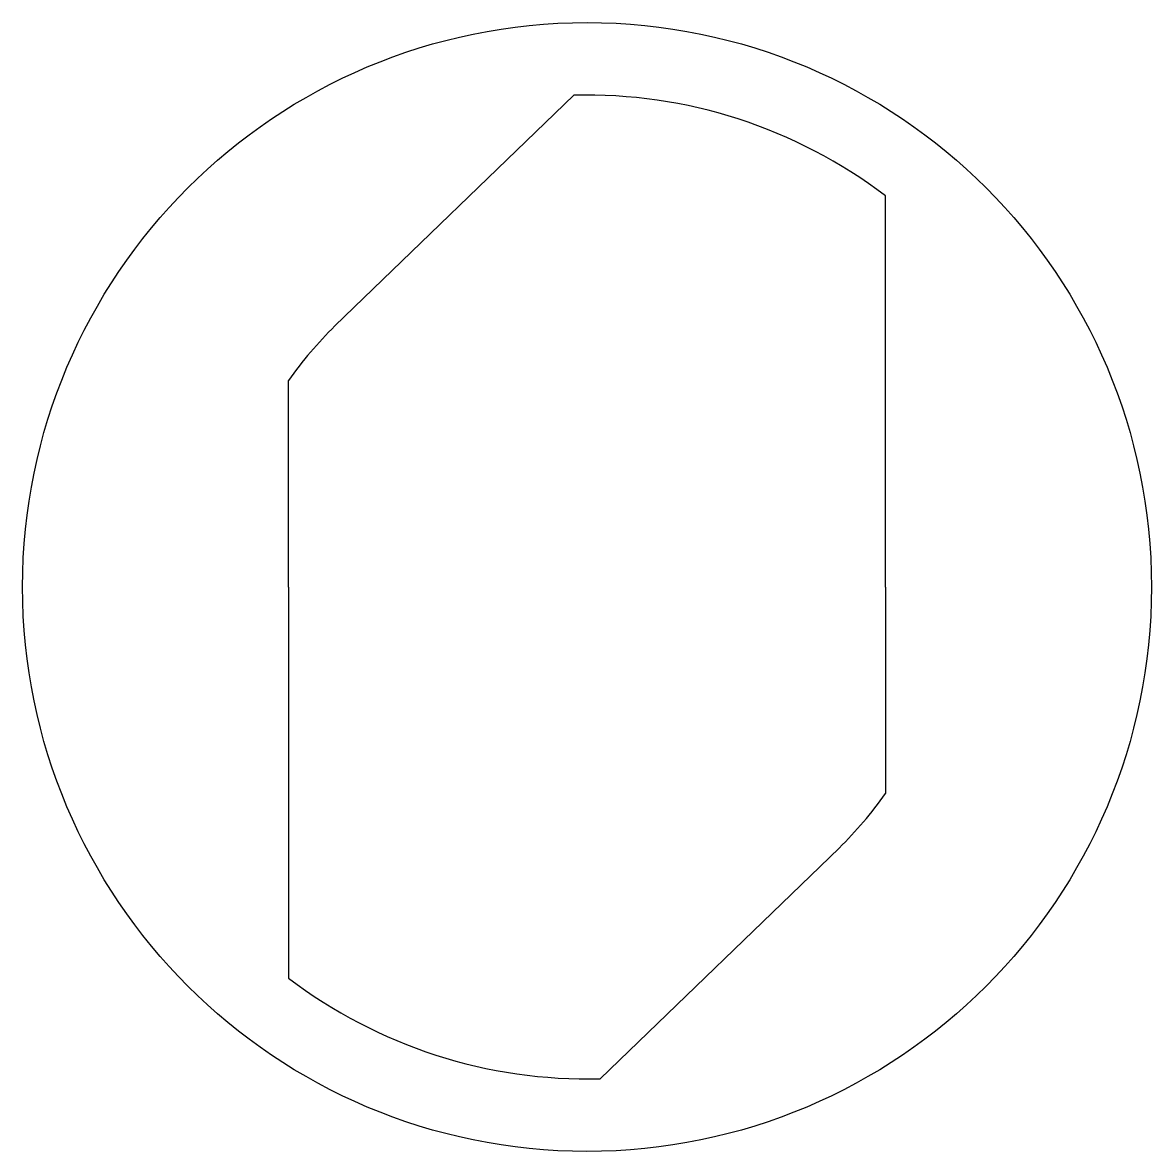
# Model space of a CAD drawing. Header units: millimetres. Extents: x -3.5 to 3.5, y -3.5 to 3.5.
import ezdxf

# ---------------------------------------------------------------- set-up
doc = ezdxf.new("R2010")
doc.units = ezdxf.units.MM
doc.layers.get('0').update_dxf_attribs({"linetype": 'CONTINUOUS'})

msp = doc.modelspace()

# ---------------------------------------------------------------- linework, layer by layer
for p, q in [((-1.563, 1.6185), (-0.0818, 3.0489)), ((1.85, 0), (1.85, 2.4249)), ((-1.85, 0), (-1.85, 1.2806)), ((-1.85, 0), (-1.85, -2.4249)), ((1.85, 0), (1.85, -1.2806)), ((0.0818, -3.0489), (1.563, -1.6185))]:
    msp.add_line(p, q)
msp.add_circle((0, 0), 3.5)
for radius, start, end in [(3.05, 52.65901, 91.53628), (2.25, 134, 145.30787), (2.25, 314, 325.30787), (3.05, 232.65901, 271.53628)]:
    msp.add_arc((0, 0), radius, start, end)

doc.saveas('drawing.dxf')
